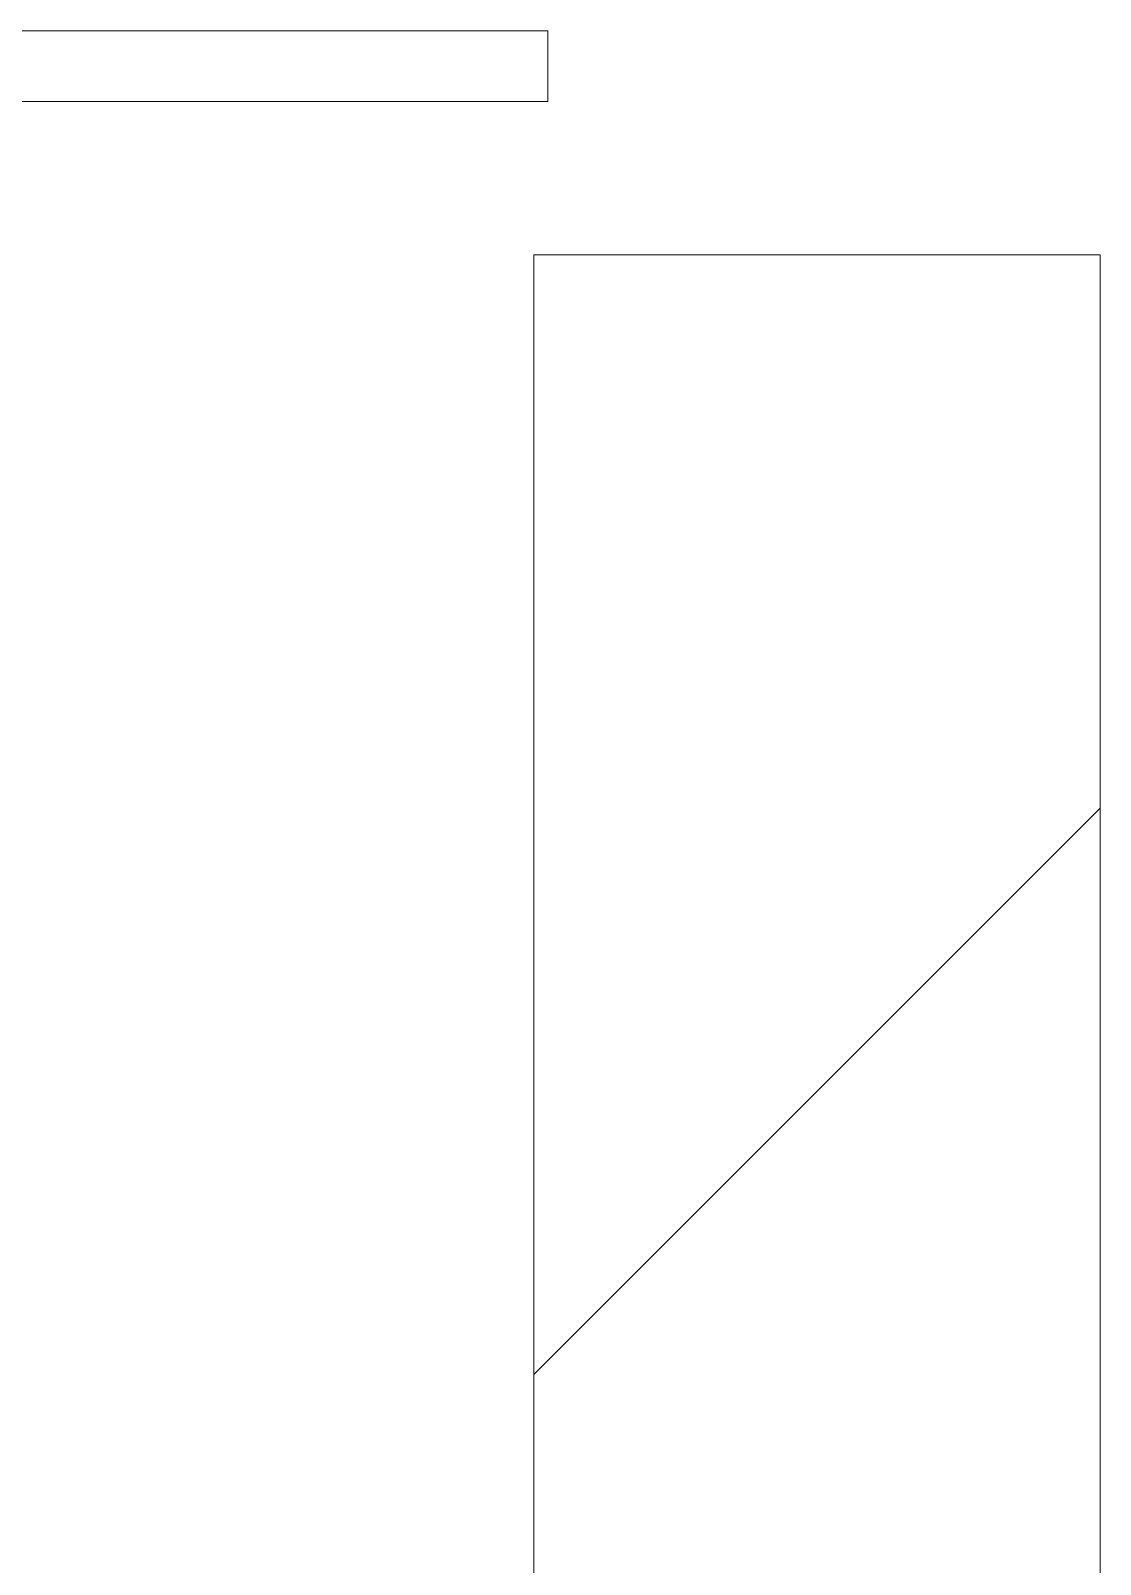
# Model space of a CAD drawing. Header units: millimetres. Extents: x -4000 to 187956, y -58990 to 162485.
# Drawn here: x 12272 to 12650, y 139238 to 139779 of the extents above; entities that cross this region are included whole.
import ezdxf

# ---------------------------------------------------------------- set-up
doc = ezdxf.new("R2010")
doc.units = ezdxf.units.MM
doc.layers.add('A-WALL', color=113, linetype='Continuous', lineweight=13)
doc.layers.add('A-WALL-PATT', color=111, linetype='Continuous', lineweight=13)

# ---------------------------------------------------------------- blocks, each defined once
blk = doc.blocks.new('CMF2_NHAXUONG_A_rvt-1-FFS - TANG 1')
at = {"layer": 'A-WALL-PATT', "lineweight": 9}
h = blk.add_hatch(dxfattribs=at)
h.set_pattern_fill('FP_12', color=250, style=0, pattern_type=2)
h.set_pattern_definition([(45, (0, 0), (-212.13203, 212.13203), [])])
h.paths.add_polyline_path([(12649.79, 136000.01), (12649.79, 139700.01), (12449.79, 139700.01), (12449.79, 136000.01), (12460.49, 136000.01)])
at = {"layer": 'A-WALL', "color": 50, "lineweight": 15}
for p, q in [((11175.85, 139779.17), (12454.79, 139779.17)), ((12454.79, 139779.17), (12454.79, 139754.17)), ((12454.79, 139754.17), (11175.85, 139754.17)), ((12449.79, 139700.01), (12449.79, 136000.01)), ((12649.79, 139700.01), (12449.79, 139700.01)), ((12649.79, 136000.01), (12649.79, 139700.01))]:
    blk.add_line(p, q, dxfattribs=at)
at = {"layer": 'A-WALL', "color": 35, "lineweight": 15}
for p, q in [((12454.79, 139779.17), (11175.85, 139779.17)), ((12454.79, 139779.17), (12454.79, 139754.17)), ((11175.85, 139754.17), (12454.79, 139754.17)), ((12449.79, 139700.01), (12449.79, 138845.84)), ((12449.79, 139700.01), (12649.79, 139700.01)), ((12649.79, 136000.01), (12649.79, 139700.01))]:
    blk.add_line(p, q, dxfattribs=at)

msp = doc.modelspace()

# ---------------------------------------------------------------- block references
at = {"lineweight": 5}
msp.add_blockref('CMF2_NHAXUONG_A_rvt-1-FFS - TANG 1', (0, 0), dxfattribs=at)

doc.saveas('drawing.dxf')
